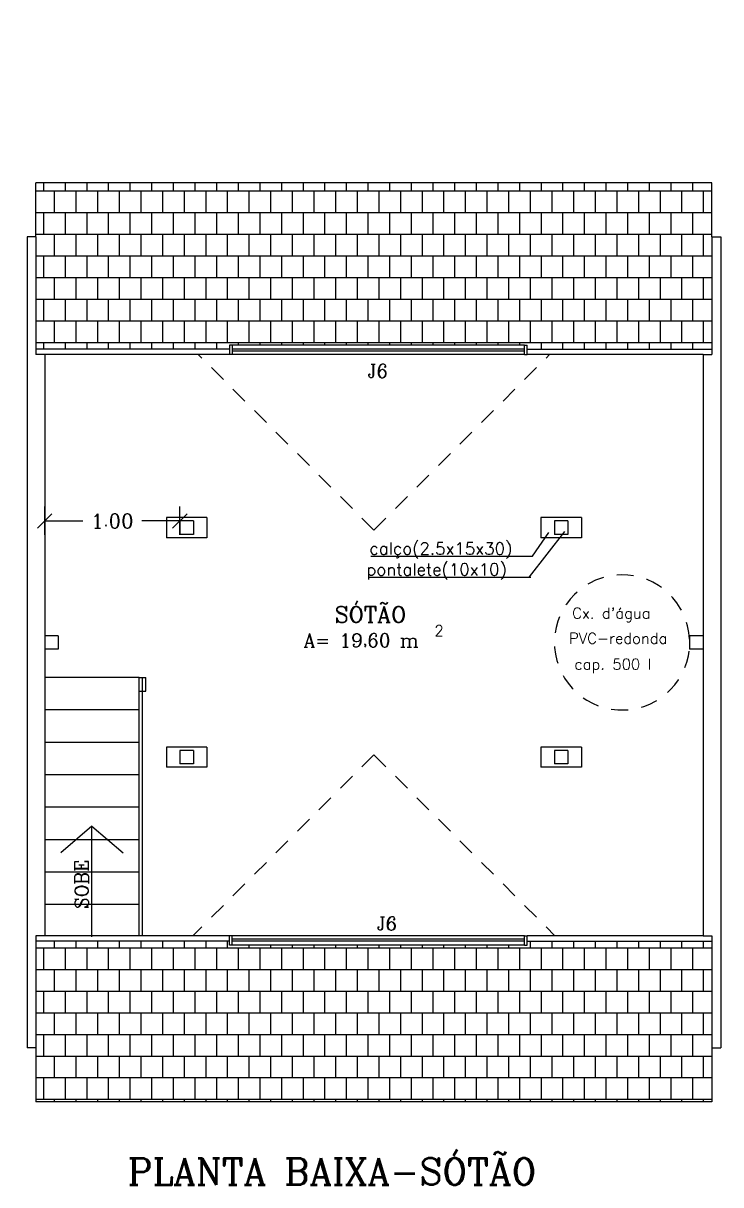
# Model space of a CAD drawing. Extents: x -79 to 141, y 7 to 81.
# Drawn here: x -50.6 to -45.44, y 31.05 to 39.64 of the extents above; entities that cross this region are included whole.
import ezdxf

# ---------------------------------------------------------------- set-up
doc = ezdxf.new("R2010")
doc.units = 0
doc.header["$LTSCALE"] = 10
doc.linetypes.add('DASHED2', pattern=[0.375, 0.25, -0.125])
doc.layers.get('0').update_dxf_attribs({"linetype": 'CONTINUOUS'})
doc.layers.get('DEFPOINTS').update_dxf_attribs({"linetype": 'CONTINUOUS'})
for name, color, linetype in [('COTAS', 244, 'CONTINUOUS'), ('EQUIPAMENTOS', 1, 'CONTINUOUS'), ('ESCADA', 5, 'CONTINUOUS'), ('JANELA', 5, 'CONTINUOUS'), ('MADEIRAMENTODETELHADO', 244, 'CONTINUOUS'), ('PAREDE', 7, 'CONTINUOUS'), ('PAREDES', 7, 'CONTINUOUS'), ('TELHADO', 30, 'CONTINUOUS'), ('TEXTO', 1, 'CONTINUOUS')]:
    doc.layers.add(name, color=color, linetype=linetype)
doc.styles.add('ROMANC', font='ROMANC.SHX')
doc.styles.get("Standard").update_dxf_attribs({"font": 'ROMANC.SHX'})
doc.dimstyles.get("Standard").update_dxf_attribs({"dimscale": 0.6, "dimtxt": 0.18, "dimasz": 0.18, "dimexe": 0.18, "dimexo": 0.25, "dimgap": 0.09, "dimtad": 0, "dimzin": 0, "dimtxsty": 'STANDARD', "dimblk1": 'OBLIQUE', "dimblk2": 'OBLIQUE', "dimsah": 1, "dimcen": 0.09, "dimclrd": 30, "dimclre": 30, "dimazin": 3, "dimtfac": 1, "dimtdec": 4, "dimtofl": 0, "dimtmove": 0, "dimatfit": 3, "dimtolj": 1, "dimtzin": 0})

# ---------------------------------------------------------------- blocks, each defined once
blk = doc.blocks.new('_OBLIQUE')
at = {"color": 0, "linetype": 'BYBLOCK'}
blk.add_line((-0.5, -0.5), (0.5, 0.5), dxfattribs=at)
blk = doc.blocks.new('*D65')
at = {"color": 30, "linetype": 'BYBLOCK', "ltscale": 0.05}
for p, q in [((-45.1631, 36.7385), (-45.1631, 36.9485)), ((-44.1631, 36.7385), (-44.1631, 36.9485)), ((-45.1631, 36.8405), (-44.8817, 36.8405)), ((-44.1631, 36.8405), (-44.4446, 36.8405))]:
    blk.add_line(p, q, dxfattribs=at)
at = {"layer": 'DEFPOINTS', "color": 0, "linetype": 'BYBLOCK', "ltscale": 0.05}
for p in [(-44.1631, 36.8405), (-45.1631, 36.4385), (-44.1631, 36.4385)]:
    blk.add_point(p, dxfattribs=at)
at = {"color": 30, "linetype": 'BYBLOCK', "ltscale": 0.05, "xscale": 0.108, "yscale": 0.108, "zscale": 0.108, "rotation": 180}
blk.add_blockref('_OBLIQUE', (-45.1631, 36.8405), dxfattribs=at)
at = {"color": 30, "linetype": 'BYBLOCK', "ltscale": 0.05, "xscale": 0.108, "yscale": 0.108, "zscale": 0.108}
blk.add_blockref('_OBLIQUE', (-44.1631, 36.8405), dxfattribs=at)
at = {"color": 0, "linetype": 'BYBLOCK', "ltscale": 0.05, "insert": (-44.6631, 36.8405), "char_height": 0.108, "attachment_point": 5}
blk.add_mtext('\\A1;1.00', dxfattribs=at)
blk = doc.blocks.new('*X133')
at = {"color": 0, "linetype": 'CONTINUOUS', "ltscale": 0.05}
for p, q in [((-49.04, 38.88), (-49.04, 38.9398)), ((-48.88, 38.88), (-48.88, 38.9398)), ((-48.72, 38.88), (-48.72, 38.9398)), ((-48.56, 38.88), (-48.56, 38.9398)), ((-48.4, 38.88), (-48.4, 38.9398)), ((-48.24, 38.88), (-48.24, 38.9398)), ((-48.08, 38.88), (-48.08, 38.9398)), ((-47.92, 38.88), (-47.92, 38.9398)), ((-47.76, 38.88), (-47.76, 38.9398)), ((-47.6, 38.88), (-47.6, 38.9398)), ((-47.44, 38.88), (-47.44, 38.9398)), ((-47.28, 38.88), (-47.28, 38.9398)), ((-47.12, 38.88), (-47.12, 38.9398)), ((-46.96, 38.88), (-46.96, 38.9398)), ((-46.8, 38.88), (-46.8, 38.9398)), ((-46.64, 38.88), (-46.64, 38.9398)), ((-46.48, 38.88), (-46.48, 38.9398)), ((-46.32, 38.88), (-46.32, 38.9398)), ((-46.16, 38.88), (-46.16, 38.9398)), ((-46, 38.88), (-46, 38.9398)), ((-45.84, 38.88), (-45.84, 38.9398)), ((-45.68, 38.88), (-45.68, 38.9398)), ((-45.52, 38.88), (-45.52, 38.9398)), ((-45.36, 38.88), (-45.36, 38.9398)), ((-45.2, 38.88), (-45.2, 38.9398)), ((-45.04, 38.88), (-45.04, 38.9398)), ((-44.88, 38.88), (-44.88, 38.9398)), ((-44.72, 38.88), (-44.72, 38.9398)), ((-44.56, 38.88), (-44.56, 38.9398)), ((-44.4, 38.88), (-44.4, 38.9398)), ((-44.24, 38.88), (-44.24, 38.9398)), ((-49.0981, 38.88), (-44.0981, 38.88)), ((-48.96, 38.72), (-48.96, 38.88)), ((-48.8, 38.72), (-48.8, 38.88)), ((-48.64, 38.72), (-48.64, 38.88)), ((-48.48, 38.72), (-48.48, 38.88)), ((-48.32, 38.72), (-48.32, 38.88)), ((-48.16, 38.72), (-48.16, 38.88)), ((-48, 38.72), (-48, 38.88)), ((-47.84, 38.72), (-47.84, 38.88)), ((-47.68, 38.72), (-47.68, 38.88)), ((-47.52, 38.72), (-47.52, 38.88)), ((-47.36, 38.72), (-47.36, 38.88)), ((-47.2, 38.72), (-47.2, 38.88)), ((-47.04, 38.72), (-47.04, 38.88)), ((-46.88, 38.72), (-46.88, 38.88)), ((-46.72, 38.72), (-46.72, 38.88)), ((-46.56, 38.72), (-46.56, 38.88)), ((-46.4, 38.72), (-46.4, 38.88)), ((-46.24, 38.72), (-46.24, 38.88)), ((-46.08, 38.72), (-46.08, 38.88)), ((-45.92, 38.72), (-45.92, 38.88)), ((-45.76, 38.72), (-45.76, 38.88)), ((-45.6, 38.72), (-45.6, 38.88)), ((-45.44, 38.72), (-45.44, 38.88)), ((-45.28, 38.72), (-45.28, 38.88)), ((-45.12, 38.72), (-45.12, 38.88)), ((-44.96, 38.72), (-44.96, 38.88)), ((-44.8, 38.72), (-44.8, 38.88)), ((-44.64, 38.72), (-44.64, 38.88)), ((-44.48, 38.72), (-44.48, 38.88)), ((-44.32, 38.72), (-44.32, 38.88)), ((-44.16, 38.72), (-44.16, 38.88)), ((-49.0981, 38.72), (-44.0981, 38.72)), ((-49.04, 38.56), (-49.04, 38.72)), ((-48.88, 38.56), (-48.88, 38.72)), ((-48.72, 38.56), (-48.72, 38.72)), ((-48.56, 38.56), (-48.56, 38.72)), ((-48.4, 38.56), (-48.4, 38.72)), ((-48.24, 38.56), (-48.24, 38.72)), ((-48.08, 38.56), (-48.08, 38.72)), ((-47.92, 38.56), (-47.92, 38.72)), ((-47.76, 38.56), (-47.76, 38.72)), ((-47.6, 38.56), (-47.6, 38.72)), ((-47.44, 38.56), (-47.44, 38.72)), ((-47.28, 38.56), (-47.28, 38.72)), ((-47.12, 38.56), (-47.12, 38.72)), ((-46.96, 38.56), (-46.96, 38.72)), ((-46.8, 38.56), (-46.8, 38.72)), ((-46.64, 38.56), (-46.64, 38.72)), ((-46.48, 38.56), (-46.48, 38.72)), ((-46.32, 38.56), (-46.32, 38.72)), ((-46.16, 38.56), (-46.16, 38.72)), ((-46, 38.56), (-46, 38.72)), ((-45.84, 38.56), (-45.84, 38.72)), ((-45.68, 38.56), (-45.68, 38.72)), ((-45.52, 38.56), (-45.52, 38.72)), ((-45.36, 38.56), (-45.36, 38.72)), ((-45.2, 38.56), (-45.2, 38.72)), ((-45.04, 38.56), (-45.04, 38.72)), ((-44.88, 38.56), (-44.88, 38.72)), ((-44.72, 38.56), (-44.72, 38.72)), ((-44.56, 38.56), (-44.56, 38.72)), ((-44.4, 38.56), (-44.4, 38.72)), ((-44.24, 38.56), (-44.24, 38.72)), ((-49.0981, 38.56), (-44.0981, 38.56)), ((-48.96, 38.4), (-48.96, 38.56)), ((-48.8, 38.4), (-48.8, 38.56)), ((-48.64, 38.4), (-48.64, 38.56)), ((-48.48, 38.4), (-48.48, 38.56)), ((-48.32, 38.4), (-48.32, 38.56)), ((-48.16, 38.4), (-48.16, 38.56)), ((-48, 38.4), (-48, 38.56)), ((-47.84, 38.4), (-47.84, 38.56)), ((-47.68, 38.4), (-47.68, 38.56)), ((-47.52, 38.4), (-47.52, 38.56)), ((-47.36, 38.4), (-47.36, 38.56)), ((-47.2, 38.4), (-47.2, 38.56)), ((-47.04, 38.4), (-47.04, 38.56)), ((-46.88, 38.4), (-46.88, 38.56)), ((-46.72, 38.4), (-46.72, 38.56)), ((-46.56, 38.4), (-46.56, 38.56)), ((-46.4, 38.4), (-46.4, 38.56)), ((-46.24, 38.4), (-46.24, 38.56)), ((-46.08, 38.4), (-46.08, 38.56)), ((-45.92, 38.4), (-45.92, 38.56)), ((-45.76, 38.4), (-45.76, 38.56)), ((-45.6, 38.4), (-45.6, 38.56)), ((-45.44, 38.4), (-45.44, 38.56)), ((-45.28, 38.4), (-45.28, 38.56)), ((-45.12, 38.4), (-45.12, 38.56)), ((-44.96, 38.4), (-44.96, 38.56)), ((-44.8, 38.4), (-44.8, 38.56)), ((-44.64, 38.4), (-44.64, 38.56)), ((-44.48, 38.4), (-44.48, 38.56)), ((-44.32, 38.4), (-44.32, 38.56)), ((-44.16, 38.4), (-44.16, 38.56)), ((-49.0981, 38.4), (-44.0981, 38.4)), ((-49.04, 38.24), (-49.04, 38.4)), ((-48.88, 38.24), (-48.88, 38.4)), ((-48.72, 38.24), (-48.72, 38.4)), ((-48.56, 38.24), (-48.56, 38.4)), ((-48.4, 38.24), (-48.4, 38.4)), ((-48.24, 38.24), (-48.24, 38.4)), ((-48.08, 38.24), (-48.08, 38.4)), ((-47.92, 38.24), (-47.92, 38.4)), ((-47.76, 38.24), (-47.76, 38.4)), ((-47.6, 38.24), (-47.6, 38.4)), ((-47.44, 38.24), (-47.44, 38.4)), ((-47.28, 38.24), (-47.28, 38.4)), ((-47.12, 38.24), (-47.12, 38.4)), ((-46.96, 38.24), (-46.96, 38.4)), ((-46.8, 38.24), (-46.8, 38.4)), ((-46.64, 38.24), (-46.64, 38.4)), ((-46.48, 38.24), (-46.48, 38.4)), ((-46.32, 38.24), (-46.32, 38.4)), ((-46.16, 38.24), (-46.16, 38.4)), ((-46, 38.24), (-46, 38.4)), ((-45.84, 38.24), (-45.84, 38.4)), ((-45.68, 38.24), (-45.68, 38.4)), ((-45.52, 38.24), (-45.52, 38.4)), ((-45.36, 38.24), (-45.36, 38.4)), ((-45.2, 38.24), (-45.2, 38.4)), ((-45.04, 38.24), (-45.04, 38.4)), ((-44.88, 38.24), (-44.88, 38.4)), ((-44.72, 38.24), (-44.72, 38.4)), ((-44.56, 38.24), (-44.56, 38.4)), ((-44.4, 38.24), (-44.4, 38.4)), ((-44.24, 38.24), (-44.24, 38.4)), ((-49.0981, 38.24), (-44.0981, 38.24)), ((-48.96, 38.08), (-48.96, 38.24)), ((-48.8, 38.08), (-48.8, 38.24)), ((-48.64, 38.08), (-48.64, 38.24)), ((-48.48, 38.08), (-48.48, 38.24)), ((-48.32, 38.08), (-48.32, 38.24)), ((-48.16, 38.08), (-48.16, 38.24)), ((-48, 38.08), (-48, 38.24)), ((-47.84, 38.08), (-47.84, 38.24)), ((-47.68, 38.08), (-47.68, 38.24)), ((-47.52, 38.08), (-47.52, 38.24)), ((-47.36, 38.08), (-47.36, 38.24)), ((-47.2, 38.08), (-47.2, 38.24)), ((-47.04, 38.08), (-47.04, 38.24)), ((-46.88, 38.08), (-46.88, 38.24)), ((-46.72, 38.08), (-46.72, 38.24)), ((-46.56, 38.08), (-46.56, 38.24)), ((-46.4, 38.08), (-46.4, 38.24)), ((-46.24, 38.08), (-46.24, 38.24)), ((-46.08, 38.08), (-46.08, 38.24)), ((-45.92, 38.08), (-45.92, 38.24)), ((-45.76, 38.08), (-45.76, 38.24)), ((-45.6, 38.08), (-45.6, 38.24)), ((-45.44, 38.08), (-45.44, 38.24)), ((-45.28, 38.08), (-45.28, 38.24)), ((-45.12, 38.08), (-45.12, 38.24)), ((-44.96, 38.08), (-44.96, 38.24)), ((-44.8, 38.08), (-44.8, 38.24)), ((-44.64, 38.08), (-44.64, 38.24)), ((-44.48, 38.08), (-44.48, 38.24)), ((-44.32, 38.08), (-44.32, 38.24)), ((-44.16, 38.08), (-44.16, 38.24)), ((-49.0981, 38.08), (-44.0981, 38.08)), ((-49.04, 37.92), (-49.04, 38.08)), ((-48.88, 37.92), (-48.88, 38.08)), ((-48.72, 37.92), (-48.72, 38.08)), ((-48.56, 37.92), (-48.56, 38.08)), ((-48.4, 37.92), (-48.4, 38.08)), ((-48.24, 37.92), (-48.24, 38.08)), ((-48.08, 37.92), (-48.08, 38.08)), ((-47.92, 37.92), (-47.92, 38.08)), ((-47.76, 37.92), (-47.76, 38.08)), ((-47.6, 37.92), (-47.6, 38.08)), ((-47.44, 37.92), (-47.44, 38.08)), ((-47.28, 37.92), (-47.28, 38.08)), ((-47.12, 37.92), (-47.12, 38.08)), ((-46.96, 37.92), (-46.96, 38.08)), ((-46.8, 37.92), (-46.8, 38.08)), ((-46.64, 37.92), (-46.64, 38.08)), ((-46.48, 37.92), (-46.48, 38.08)), ((-46.32, 37.92), (-46.32, 38.08)), ((-46.16, 37.92), (-46.16, 38.08)), ((-46, 37.92), (-46, 38.08)), ((-45.84, 37.92), (-45.84, 38.08)), ((-45.68, 37.92), (-45.68, 38.08)), ((-45.52, 37.92), (-45.52, 38.08)), ((-45.36, 37.92), (-45.36, 38.08)), ((-45.2, 37.92), (-45.2, 38.08)), ((-45.04, 37.92), (-45.04, 38.08)), ((-44.88, 37.92), (-44.88, 38.08)), ((-44.72, 37.92), (-44.72, 38.08)), ((-44.56, 37.92), (-44.56, 38.08)), ((-44.4, 37.92), (-44.4, 38.08)), ((-44.24, 37.92), (-44.24, 38.08)), ((-49.0981, 37.92), (-44.0981, 37.92)), ((-48.96, 37.76), (-48.96, 37.92)), ((-48.8, 37.76), (-48.8, 37.92)), ((-48.64, 37.76), (-48.64, 37.92)), ((-48.48, 37.76), (-48.48, 37.92)), ((-48.32, 37.76), (-48.32, 37.92)), ((-48.16, 37.76), (-48.16, 37.92)), ((-48, 37.76), (-48, 37.92)), ((-47.84, 37.76), (-47.84, 37.92)), ((-47.68, 37.76), (-47.68, 37.92)), ((-47.52, 37.76), (-47.52, 37.92)), ((-47.36, 37.76), (-47.36, 37.92)), ((-47.2, 37.76), (-47.2, 37.92)), ((-47.04, 37.76), (-47.04, 37.92)), ((-46.88, 37.76), (-46.88, 37.92)), ((-46.72, 37.76), (-46.72, 37.92)), ((-46.56, 37.76), (-46.56, 37.92)), ((-46.4, 37.76), (-46.4, 37.92)), ((-46.24, 37.76), (-46.24, 37.92)), ((-46.08, 37.76), (-46.08, 37.92)), ((-45.92, 37.76), (-45.92, 37.92)), ((-45.76, 37.76), (-45.76, 37.92)), ((-45.6, 37.76), (-45.6, 37.92)), ((-45.44, 37.76), (-45.44, 37.92)), ((-45.28, 37.76), (-45.28, 37.92)), ((-45.12, 37.76), (-45.12, 37.92)), ((-44.96, 37.76), (-44.96, 37.92)), ((-44.8, 37.76), (-44.8, 37.92)), ((-44.64, 37.76), (-44.64, 37.92)), ((-44.48, 37.76), (-44.48, 37.92)), ((-44.32, 37.76), (-44.32, 37.92)), ((-44.16, 37.76), (-44.16, 37.92)), ((-49.0981, 37.76), (-44.0981, 37.76)), ((-49.04, 37.7098), (-49.04, 37.76)), ((-48.88, 37.7098), (-48.88, 37.76)), ((-48.72, 37.7098), (-48.72, 37.76)), ((-48.56, 37.7098), (-48.56, 37.76)), ((-48.4, 37.7098), (-48.4, 37.76)), ((-48.24, 37.7098), (-48.24, 37.76)), ((-48.08, 37.7098), (-48.08, 37.76)), ((-47.92, 37.7098), (-47.92, 37.76)), ((-47.76, 37.7098), (-47.76, 37.76)), ((-47.6, 37.7398), (-47.6, 37.76)), ((-47.44, 37.7398), (-47.44, 37.76)), ((-47.28, 37.7398), (-47.28, 37.76)), ((-47.12, 37.7398), (-47.12, 37.76)), ((-46.96, 37.7398), (-46.96, 37.76)), ((-46.8, 37.7398), (-46.8, 37.76)), ((-46.64, 37.7398), (-46.64, 37.76)), ((-46.48, 37.7398), (-46.48, 37.76)), ((-46.32, 37.7398), (-46.32, 37.76)), ((-46.16, 37.7398), (-46.16, 37.76)), ((-46, 37.7398), (-46, 37.76)), ((-45.84, 37.7398), (-45.84, 37.76)), ((-45.68, 37.7398), (-45.68, 37.76)), ((-45.52, 37.7398), (-45.52, 37.76)), ((-45.36, 37.7098), (-45.36, 37.76)), ((-45.2, 37.7098), (-45.2, 37.76)), ((-45.04, 37.7098), (-45.04, 37.76)), ((-44.88, 37.7098), (-44.88, 37.76)), ((-44.72, 37.7098), (-44.72, 37.76)), ((-44.56, 37.7098), (-44.56, 37.76)), ((-44.4, 37.7098), (-44.4, 37.76)), ((-44.24, 37.7098), (-44.24, 37.76))]:
    blk.add_line(p, q, dxfattribs=at)
blk = doc.blocks.new('*X134')
at = {"color": 0, "linetype": 'CONTINUOUS', "ltscale": 0.05}
for p, q in [((-49.0981, 33.28), (-44.0981, 33.28)), ((-49.04, 33.12), (-49.04, 33.28)), ((-48.96, 33.28), (-48.96, 33.3298)), ((-48.88, 33.12), (-48.88, 33.28)), ((-48.8, 33.28), (-48.8, 33.3298)), ((-48.72, 33.12), (-48.72, 33.28)), ((-48.64, 33.28), (-48.64, 33.3298)), ((-48.56, 33.12), (-48.56, 33.28)), ((-48.48, 33.28), (-48.48, 33.3298)), ((-48.4, 33.12), (-48.4, 33.28)), ((-48.32, 33.28), (-48.32, 33.3298)), ((-48.24, 33.12), (-48.24, 33.28)), ((-48.16, 33.28), (-48.16, 33.3298)), ((-48.08, 33.12), (-48.08, 33.28)), ((-48, 33.28), (-48, 33.3298)), ((-47.92, 33.12), (-47.92, 33.28)), ((-47.84, 33.28), (-47.84, 33.3298)), ((-47.76, 33.12), (-47.76, 33.28)), ((-47.68, 33.28), (-47.68, 33.3298)), ((-47.6, 33.12), (-47.6, 33.28)), ((-47.52, 33.28), (-47.52, 33.2998)), ((-47.44, 33.12), (-47.44, 33.28)), ((-47.36, 33.28), (-47.36, 33.2998)), ((-47.28, 33.12), (-47.28, 33.28)), ((-47.2, 33.28), (-47.2, 33.2998)), ((-47.12, 33.12), (-47.12, 33.28)), ((-47.04, 33.28), (-47.04, 33.2998)), ((-46.96, 33.12), (-46.96, 33.28)), ((-46.88, 33.28), (-46.88, 33.2998)), ((-46.8, 33.12), (-46.8, 33.28)), ((-46.72, 33.28), (-46.72, 33.2998)), ((-46.64, 33.12), (-46.64, 33.28)), ((-46.56, 33.28), (-46.56, 33.2998)), ((-46.48, 33.12), (-46.48, 33.28)), ((-46.4, 33.28), (-46.4, 33.2998)), ((-46.32, 33.12), (-46.32, 33.28)), ((-46.24, 33.28), (-46.24, 33.2998)), ((-46.16, 33.12), (-46.16, 33.28)), ((-46.08, 33.28), (-46.08, 33.2998)), ((-46, 33.12), (-46, 33.28)), ((-45.92, 33.28), (-45.92, 33.2998)), ((-45.84, 33.12), (-45.84, 33.28)), ((-45.76, 33.28), (-45.76, 33.2998)), ((-45.68, 33.12), (-45.68, 33.28)), ((-45.6, 33.28), (-45.6, 33.2998)), ((-45.52, 33.12), (-45.52, 33.28)), ((-45.44, 33.28), (-45.44, 33.3298)), ((-45.36, 33.12), (-45.36, 33.28)), ((-45.28, 33.28), (-45.28, 33.3298)), ((-45.2, 33.12), (-45.2, 33.28)), ((-45.12, 33.28), (-45.12, 33.3298)), ((-45.04, 33.12), (-45.04, 33.28)), ((-44.96, 33.28), (-44.96, 33.3298)), ((-44.88, 33.12), (-44.88, 33.28)), ((-44.8, 33.28), (-44.8, 33.3298)), ((-44.72, 33.12), (-44.72, 33.28)), ((-44.64, 33.28), (-44.64, 33.3298)), ((-44.56, 33.12), (-44.56, 33.28)), ((-44.48, 33.28), (-44.48, 33.3298)), ((-44.4, 33.12), (-44.4, 33.28)), ((-44.32, 33.28), (-44.32, 33.3298)), ((-44.24, 33.12), (-44.24, 33.28)), ((-44.16, 33.28), (-44.16, 33.3298)), ((-49.0981, 33.12), (-44.0981, 33.12)), ((-48.96, 32.96), (-48.96, 33.12)), ((-48.8, 32.96), (-48.8, 33.12)), ((-48.64, 32.96), (-48.64, 33.12)), ((-48.48, 32.96), (-48.48, 33.12)), ((-48.32, 32.96), (-48.32, 33.12)), ((-48.16, 32.96), (-48.16, 33.12)), ((-48, 32.96), (-48, 33.12)), ((-47.84, 32.96), (-47.84, 33.12)), ((-47.68, 32.96), (-47.68, 33.12)), ((-47.52, 32.96), (-47.52, 33.12)), ((-47.36, 32.96), (-47.36, 33.12)), ((-47.2, 32.96), (-47.2, 33.12)), ((-47.04, 32.96), (-47.04, 33.12)), ((-46.88, 32.96), (-46.88, 33.12)), ((-46.72, 32.96), (-46.72, 33.12)), ((-46.56, 32.96), (-46.56, 33.12)), ((-46.4, 32.96), (-46.4, 33.12)), ((-46.24, 32.96), (-46.24, 33.12)), ((-46.08, 32.96), (-46.08, 33.12)), ((-45.92, 32.96), (-45.92, 33.12)), ((-45.76, 32.96), (-45.76, 33.12)), ((-45.6, 32.96), (-45.6, 33.12)), ((-45.44, 32.96), (-45.44, 33.12)), ((-45.28, 32.96), (-45.28, 33.12)), ((-45.12, 32.96), (-45.12, 33.12)), ((-44.96, 32.96), (-44.96, 33.12)), ((-44.8, 32.96), (-44.8, 33.12)), ((-44.64, 32.96), (-44.64, 33.12)), ((-44.48, 32.96), (-44.48, 33.12)), ((-44.32, 32.96), (-44.32, 33.12)), ((-44.16, 32.96), (-44.16, 33.12)), ((-49.0981, 32.96), (-44.0981, 32.96)), ((-49.04, 32.8), (-49.04, 32.96)), ((-48.88, 32.8), (-48.88, 32.96)), ((-48.72, 32.8), (-48.72, 32.96)), ((-48.56, 32.8), (-48.56, 32.96)), ((-48.4, 32.8), (-48.4, 32.96)), ((-48.24, 32.8), (-48.24, 32.96)), ((-48.08, 32.8), (-48.08, 32.96)), ((-47.92, 32.8), (-47.92, 32.96)), ((-47.76, 32.8), (-47.76, 32.96)), ((-47.6, 32.8), (-47.6, 32.96)), ((-47.44, 32.8), (-47.44, 32.96)), ((-47.28, 32.8), (-47.28, 32.96)), ((-47.12, 32.8), (-47.12, 32.96)), ((-46.96, 32.8), (-46.96, 32.96)), ((-46.8, 32.8), (-46.8, 32.96)), ((-46.64, 32.8), (-46.64, 32.96)), ((-46.48, 32.8), (-46.48, 32.96)), ((-46.32, 32.8), (-46.32, 32.96)), ((-46.16, 32.8), (-46.16, 32.96)), ((-46, 32.8), (-46, 32.96)), ((-45.84, 32.8), (-45.84, 32.96)), ((-45.68, 32.8), (-45.68, 32.96)), ((-45.52, 32.8), (-45.52, 32.96)), ((-45.36, 32.8), (-45.36, 32.96)), ((-45.2, 32.8), (-45.2, 32.96)), ((-45.04, 32.8), (-45.04, 32.96)), ((-44.88, 32.8), (-44.88, 32.96)), ((-44.72, 32.8), (-44.72, 32.96)), ((-44.56, 32.8), (-44.56, 32.96)), ((-44.4, 32.8), (-44.4, 32.96)), ((-44.24, 32.8), (-44.24, 32.96)), ((-49.0981, 32.8), (-44.0981, 32.8)), ((-48.96, 32.64), (-48.96, 32.8)), ((-48.8, 32.64), (-48.8, 32.8)), ((-48.64, 32.64), (-48.64, 32.8)), ((-48.48, 32.64), (-48.48, 32.8)), ((-48.32, 32.64), (-48.32, 32.8)), ((-48.16, 32.64), (-48.16, 32.8)), ((-48, 32.64), (-48, 32.8)), ((-47.84, 32.64), (-47.84, 32.8)), ((-47.68, 32.64), (-47.68, 32.8)), ((-47.52, 32.64), (-47.52, 32.8)), ((-47.36, 32.64), (-47.36, 32.8)), ((-47.2, 32.64), (-47.2, 32.8)), ((-47.04, 32.64), (-47.04, 32.8)), ((-46.88, 32.64), (-46.88, 32.8)), ((-46.72, 32.64), (-46.72, 32.8)), ((-46.56, 32.64), (-46.56, 32.8)), ((-46.4, 32.64), (-46.4, 32.8)), ((-46.24, 32.64), (-46.24, 32.8)), ((-46.08, 32.64), (-46.08, 32.8)), ((-45.92, 32.64), (-45.92, 32.8)), ((-45.76, 32.64), (-45.76, 32.8)), ((-45.6, 32.64), (-45.6, 32.8)), ((-45.44, 32.64), (-45.44, 32.8)), ((-45.28, 32.64), (-45.28, 32.8)), ((-45.12, 32.64), (-45.12, 32.8)), ((-44.96, 32.64), (-44.96, 32.8)), ((-44.8, 32.64), (-44.8, 32.8)), ((-44.64, 32.64), (-44.64, 32.8)), ((-44.48, 32.64), (-44.48, 32.8)), ((-44.32, 32.64), (-44.32, 32.8)), ((-44.16, 32.64), (-44.16, 32.8)), ((-49.0981, 32.64), (-44.0981, 32.64)), ((-49.04, 32.48), (-49.04, 32.64)), ((-48.88, 32.48), (-48.88, 32.64)), ((-48.72, 32.48), (-48.72, 32.64)), ((-48.56, 32.48), (-48.56, 32.64)), ((-48.4, 32.48), (-48.4, 32.64)), ((-48.24, 32.48), (-48.24, 32.64)), ((-48.08, 32.48), (-48.08, 32.64)), ((-47.92, 32.48), (-47.92, 32.64)), ((-47.76, 32.48), (-47.76, 32.64)), ((-47.6, 32.48), (-47.6, 32.64)), ((-47.44, 32.48), (-47.44, 32.64)), ((-47.28, 32.48), (-47.28, 32.64)), ((-47.12, 32.48), (-47.12, 32.64)), ((-46.96, 32.48), (-46.96, 32.64)), ((-46.8, 32.48), (-46.8, 32.64)), ((-46.64, 32.48), (-46.64, 32.64)), ((-46.48, 32.48), (-46.48, 32.64)), ((-46.32, 32.48), (-46.32, 32.64)), ((-46.16, 32.48), (-46.16, 32.64)), ((-46, 32.48), (-46, 32.64)), ((-45.84, 32.48), (-45.84, 32.64)), ((-45.68, 32.48), (-45.68, 32.64)), ((-45.52, 32.48), (-45.52, 32.64)), ((-45.36, 32.48), (-45.36, 32.64)), ((-45.2, 32.48), (-45.2, 32.64)), ((-45.04, 32.48), (-45.04, 32.64)), ((-44.88, 32.48), (-44.88, 32.64)), ((-44.72, 32.48), (-44.72, 32.64)), ((-44.56, 32.48), (-44.56, 32.64)), ((-44.4, 32.48), (-44.4, 32.64)), ((-44.24, 32.48), (-44.24, 32.64)), ((-49.0981, 32.48), (-44.0981, 32.48)), ((-48.96, 32.32), (-48.96, 32.48)), ((-48.8, 32.32), (-48.8, 32.48)), ((-48.64, 32.32), (-48.64, 32.48)), ((-48.48, 32.32), (-48.48, 32.48)), ((-48.32, 32.32), (-48.32, 32.48)), ((-48.16, 32.32), (-48.16, 32.48)), ((-48, 32.32), (-48, 32.48)), ((-47.84, 32.32), (-47.84, 32.48)), ((-47.68, 32.32), (-47.68, 32.48)), ((-47.52, 32.32), (-47.52, 32.48)), ((-47.36, 32.32), (-47.36, 32.48)), ((-47.2, 32.32), (-47.2, 32.48)), ((-47.04, 32.32), (-47.04, 32.48)), ((-46.88, 32.32), (-46.88, 32.48)), ((-46.72, 32.32), (-46.72, 32.48)), ((-46.56, 32.32), (-46.56, 32.48)), ((-46.4, 32.32), (-46.4, 32.48)), ((-46.24, 32.32), (-46.24, 32.48)), ((-46.08, 32.32), (-46.08, 32.48)), ((-45.92, 32.32), (-45.92, 32.48)), ((-45.76, 32.32), (-45.76, 32.48)), ((-45.6, 32.32), (-45.6, 32.48)), ((-45.44, 32.32), (-45.44, 32.48)), ((-45.28, 32.32), (-45.28, 32.48)), ((-45.12, 32.32), (-45.12, 32.48)), ((-44.96, 32.32), (-44.96, 32.48)), ((-44.8, 32.32), (-44.8, 32.48)), ((-44.64, 32.32), (-44.64, 32.48)), ((-44.48, 32.32), (-44.48, 32.48)), ((-44.32, 32.32), (-44.32, 32.48)), ((-44.16, 32.32), (-44.16, 32.48)), ((-49.0981, 32.32), (-44.0981, 32.32)), ((-49.04, 32.16), (-49.04, 32.32)), ((-48.88, 32.16), (-48.88, 32.32)), ((-48.72, 32.16), (-48.72, 32.32)), ((-48.56, 32.16), (-48.56, 32.32)), ((-48.4, 32.16), (-48.4, 32.32)), ((-48.24, 32.16), (-48.24, 32.32)), ((-48.08, 32.16), (-48.08, 32.32)), ((-47.92, 32.16), (-47.92, 32.32)), ((-47.76, 32.16), (-47.76, 32.32)), ((-47.6, 32.16), (-47.6, 32.32)), ((-47.44, 32.16), (-47.44, 32.32)), ((-47.28, 32.16), (-47.28, 32.32)), ((-47.12, 32.16), (-47.12, 32.32)), ((-46.96, 32.16), (-46.96, 32.32)), ((-46.8, 32.16), (-46.8, 32.32)), ((-46.64, 32.16), (-46.64, 32.32)), ((-46.48, 32.16), (-46.48, 32.32)), ((-46.32, 32.16), (-46.32, 32.32)), ((-46.16, 32.16), (-46.16, 32.32)), ((-46, 32.16), (-46, 32.32)), ((-45.84, 32.16), (-45.84, 32.32)), ((-45.68, 32.16), (-45.68, 32.32)), ((-45.52, 32.16), (-45.52, 32.32)), ((-45.36, 32.16), (-45.36, 32.32)), ((-45.2, 32.16), (-45.2, 32.32)), ((-45.04, 32.16), (-45.04, 32.32)), ((-44.88, 32.16), (-44.88, 32.32)), ((-44.72, 32.16), (-44.72, 32.32)), ((-44.56, 32.16), (-44.56, 32.32)), ((-44.4, 32.16), (-44.4, 32.32)), ((-44.24, 32.16), (-44.24, 32.32)), ((-49.0981, 32.16), (-44.0981, 32.16)), ((-48.96, 32.1398), (-48.96, 32.16)), ((-48.8, 32.1398), (-48.8, 32.16)), ((-48.64, 32.1398), (-48.64, 32.16)), ((-48.48, 32.1398), (-48.48, 32.16)), ((-48.32, 32.1398), (-48.32, 32.16)), ((-48.16, 32.1398), (-48.16, 32.16)), ((-48, 32.1398), (-48, 32.16)), ((-47.84, 32.1398), (-47.84, 32.16)), ((-47.68, 32.1398), (-47.68, 32.16)), ((-47.52, 32.1398), (-47.52, 32.16)), ((-47.36, 32.1398), (-47.36, 32.16)), ((-47.2, 32.1398), (-47.2, 32.16)), ((-47.04, 32.1398), (-47.04, 32.16)), ((-46.88, 32.1398), (-46.88, 32.16)), ((-46.72, 32.1398), (-46.72, 32.16)), ((-46.56, 32.1398), (-46.56, 32.16)), ((-46.4, 32.1398), (-46.4, 32.16)), ((-46.24, 32.1398), (-46.24, 32.16)), ((-46.08, 32.1398), (-46.08, 32.16)), ((-45.92, 32.1398), (-45.92, 32.16)), ((-45.76, 32.1398), (-45.76, 32.16)), ((-45.6, 32.1398), (-45.6, 32.16)), ((-45.44, 32.1398), (-45.44, 32.16)), ((-45.28, 32.1398), (-45.28, 32.16)), ((-45.12, 32.1398), (-45.12, 32.16)), ((-44.96, 32.1398), (-44.96, 32.16)), ((-44.8, 32.1398), (-44.8, 32.16)), ((-44.64, 32.1398), (-44.64, 32.16)), ((-44.48, 32.1398), (-44.48, 32.16)), ((-44.32, 32.1398), (-44.32, 32.16)), ((-44.16, 32.1398), (-44.16, 32.16))]:
    blk.add_line(p, q, dxfattribs=at)
blk = doc.blocks.new('*D150')
at = {"color": 30, "linetype": 'BYBLOCK', "ltscale": 0.05}
for p, q in [((-47.8708, 45.9083), (-47.8708, 45.6151)), ((-46.7877, 45.9083), (-47.7628, 45.9083)), ((-47.8708, 44.8849), (-47.8708, 45.178)), ((-46.7227, 44.8849), (-47.7628, 44.8849)), ((-52.0333, 34.8889), (-51.8599, 34.8889)), ((-51.9679, 34.8889), (-51.9679, 33.7396)), ((-51.9679, 32.1789), (-51.9679, 33.3281)), ((-52.0333, 32.1789), (-51.8599, 32.1789))]:
    blk.add_line(p, q, dxfattribs=at)
at = {"layer": 'DEFPOINTS', "color": 0, "linetype": 'BYBLOCK', "ltscale": 0.05}
for p in [(-48.0477, 45.9083), (-47.9827, 44.8849), (-47.8708, 44.8849), (-52.3333, 34.8889), (-52.3333, 32.1789), (-51.9679, 32.1789)]:
    blk.add_point(p, dxfattribs=at)
at = {"color": 30, "linetype": 'BYBLOCK', "ltscale": 0.05, "xscale": 0.108, "yscale": 0.108, "zscale": 0.108}
for p, rotation in [((-47.8708, 45.9083), 90), ((-47.8708, 44.8849), 270), ((-51.9679, 34.8889), 90), ((-51.9679, 32.1789), 270)]:
    blk.add_blockref('_OBLIQUE', p, dxfattribs=dict(at, rotation=rotation))
at = {"color": 0, "linetype": 'BYBLOCK', "ltscale": 0.05, "char_height": 0.108, "attachment_point": 5, "rotation": 90}
for s, insert in [('\\A1;1.02', (-47.8708, 45.3966)), ('\\A1;2.71', (-51.9679, 33.5339))]:
    blk.add_mtext(s, dxfattribs=dict(at, insert=insert))

msp = doc.modelspace()

# ---------------------------------------------------------------- linework, layer by layer
at = {"layer": 'COTAS', "color": 30, "linetype": 'DASHED2', "ltscale": 0.05}
for p, q in [((-48.00584, 35.89441), (-49.30451, 37.19308)), ((-48.00584, 35.89441), (-46.70718, 37.19308)), ((-48.00584, 34.23174), (-49.34451, 32.89308)), ((-48.00584, 34.23174), (-46.66718, 32.89308))]:
    msp.add_line(p, q, dxfattribs=at)
at = {"layer": 'COTAS', "color": 30, "linetype": 'CONTINUOUS', "ltscale": 0.05}
for p, q in [((-46.85521, 35.5474), (-46.59426, 35.88473)), ((-46.83349, 35.70152), (-46.71115, 35.87603))]:
    msp.add_line(p, q, dxfattribs=at)
at = {"layer": 'EQUIPAMENTOS', "color": 1, "linetype": 'DASHED2', "ltscale": 0.05}
msp.add_arc((-46.17061, 35.06306), 0.5, 2.867908, 354.262761, dxfattribs=at)
at = {"layer": 'ESCADA', "color": 1, "linetype": 'CONTINUOUS', "ltscale": 0.02}
for p, q in [((-49.74088, 34.80379), (-50.44088, 34.80379)), ((-49.74161, 32.89308), (-49.74161, 34.80379)), ((-49.74161, 32.89308), (-49.74161, 34.80379)), ((-49.74161, 32.89308), (-49.74161, 34.80379)), ((-49.74161, 32.89308), (-49.74161, 34.80379)), ((-49.71661, 32.89308), (-49.71661, 34.80379)), ((-49.69161, 34.70379), (-49.69161, 34.80379))]:
    msp.add_line(p, q, dxfattribs=at)
at = {"layer": 'ESCADA', "color": 244, "linetype": 'CONTINUOUS', "ltscale": 0.02}
for p, q in [((-49.74088, 34.80379), (-50.44088, 34.80379)), ((-49.74161, 34.56379), (-50.44088, 34.56379)), ((-49.74161, 34.32379), (-50.44088, 34.32379)), ((-49.74161, 34.08379), (-50.44088, 34.08379)), ((-49.74161, 33.84379), (-50.44088, 33.84379)), ((-49.74161, 33.60379), (-50.44088, 33.60379)), ((-49.74161, 33.36379), (-50.44088, 33.36379)), ((-49.74161, 33.12379), (-50.44088, 33.12379))]:
    msp.add_line(p, q, dxfattribs=at)
at = {"layer": 'ESCADA', "color": 244, "linetype": 'CONTINUOUS', "ltscale": 0.3}
for p, q in [((-50.09161, 33.704), (-50.32199, 33.50713)), ((-50.09161, 33.704), (-49.86123, 33.50713)), ((-50.09161, 32.88421), (-50.09161, 33.704))]:
    msp.add_line(p, q, dxfattribs=at)
at = {"layer": 'MADEIRAMENTODETELHADO', "color": 30, "linetype": 'CONTINUOUS', "ltscale": 0.05}
for p, q in [((-45.50588, 38.46308), (-50.50588, 38.46308)), ((-45.50588, 31.66308), (-50.50588, 31.66308))]:
    msp.add_line(p, q, dxfattribs=at)
at = {"layer": 'MADEIRAMENTODETELHADO', "color": 30, "linetype": 'DASHED2', "ltscale": 0.05}
for p, q in [((-50.50588, 38.39308), (-50.50588, 38.46308)), ((-45.50588, 38.39308), (-45.50588, 38.46308)), ((-50.50588, 31.73308), (-50.50588, 31.66308)), ((-45.50588, 31.73308), (-45.50588, 31.66308))]:
    msp.add_line(p, q, dxfattribs=at)
at = {"layer": 'MADEIRAMENTODETELHADO', "color": 30, "linetype": 'CONTINUOUS', "ltscale": 0.3}
for p, q in [((-50.50588, 38.06308), (-50.50588, 38.39308)), ((-45.50588, 38.06308), (-45.50588, 38.39308)), ((-49.24088, 35.98683), (-49.54088, 35.98683)), ((-49.54088, 35.98683), (-49.54088, 35.83683)), ((-49.24088, 35.98683), (-49.24088, 35.83683)), ((-46.47088, 35.98683), (-46.77088, 35.98683)), ((-46.77088, 35.98683), (-46.77088, 35.83683)), ((-46.47088, 35.98683), (-46.47088, 35.83683)), ((-49.24088, 35.83683), (-49.54088, 35.83683)), ((-46.47088, 35.83683), (-46.77088, 35.83683)), ((-49.24088, 34.28933), (-49.54088, 34.28933)), ((-49.54088, 34.28933), (-49.54088, 34.13933)), ((-49.24088, 34.28933), (-49.24088, 34.13933)), ((-46.47088, 34.28933), (-46.77088, 34.28933)), ((-46.77088, 34.28933), (-46.77088, 34.13933)), ((-46.47088, 34.28933), (-46.47088, 34.13933)), ((-49.24088, 34.13933), (-49.54088, 34.13933)), ((-46.47088, 34.13933), (-46.77088, 34.13933)), ((-49.07338, 32.85308), (-50.50588, 32.85308)), ((-50.50588, 32.06308), (-50.50588, 31.73308)), ((-45.50588, 32.06308), (-45.50588, 31.73308))]:
    msp.add_line(p, q, dxfattribs=at)
at = {"layer": 'MADEIRAMENTODETELHADO', "color": 5, "linetype": 'CONTINUOUS', "ltscale": 0.3}
for p, q in [((-50.50588, 38.06308), (-50.57088, 38.06308)), ((-45.50588, 38.06308), (-45.44088, 38.06308)), ((-46.89338, 37.23308), (-49.05338, 37.23308)), ((-46.89338, 37.21808), (-49.05338, 37.21808)), ((-46.89338, 32.86808), (-49.05338, 32.86808)), ((-46.89338, 32.85308), (-49.05338, 32.85308)), ((-50.50588, 32.06308), (-50.57088, 32.06308)), ((-45.50588, 32.06308), (-45.44088, 32.06308))]:
    msp.add_line(p, q, dxfattribs=at)
at = {"layer": 'MADEIRAMENTODETELHADO', "color": 244, "linetype": 'CONTINUOUS', "ltscale": 0.3}
for p, q in [((-50.50588, 37.98306), (-50.50684, 37.98306)), ((-46.89338, 37.26308), (-49.05338, 37.26308)), ((-46.89338, 37.19308), (-49.05338, 37.19308)), ((-49.44088, 35.96183), (-49.44088, 35.86183)), ((-49.34088, 35.96183), (-49.44088, 35.96183)), ((-49.34088, 35.96183), (-49.34088, 35.86183)), ((-46.67088, 35.96183), (-46.67088, 35.86183)), ((-46.57088, 35.96183), (-46.67088, 35.96183)), ((-46.57088, 35.96183), (-46.57088, 35.86183)), ((-49.34088, 35.86183), (-49.44088, 35.86183)), ((-46.57088, 35.86183), (-46.67088, 35.86183)), ((-50.34082, 35.11308), (-50.44082, 35.11308)), ((-45.57088, 35.11308), (-45.67088, 35.11308)), ((-50.34082, 35.01308), (-50.44082, 35.01308)), ((-45.57088, 35.01308), (-45.67088, 35.01308)), ((-49.44088, 34.26433), (-49.44088, 34.16433)), ((-49.34088, 34.26433), (-49.44088, 34.26433)), ((-49.34088, 34.26433), (-49.34088, 34.16433)), ((-46.67088, 34.26433), (-46.67088, 34.16433)), ((-46.57088, 34.26433), (-46.67088, 34.26433)), ((-46.57088, 34.26433), (-46.57088, 34.16433)), ((-49.34088, 34.16433), (-49.44088, 34.16433)), ((-46.57088, 34.16433), (-46.67088, 34.16433)), ((-46.89338, 32.89308), (-49.05338, 32.89308)), ((-46.89338, 32.82308), (-49.05338, 32.82308))]:
    msp.add_line(p, q, dxfattribs=at)
at = {"layer": 'MADEIRAMENTODETELHADO', "color": 1, "linetype": 'CONTINUOUS', "ltscale": 0.3}
for p, q in [((-49.07338, 37.19308), (-50.44088, 37.19308)), ((-45.57088, 37.19308), (-46.87338, 37.19308)), ((-49.07338, 32.89308), (-50.44088, 32.89308)), ((-45.57088, 32.89308), (-46.87338, 32.89308))]:
    msp.add_line(p, q, dxfattribs=at)
at = {"layer": 'PAREDE', "color": 5, "linetype": 'CONTINUOUS', "ltscale": 0.3}
for p, q in [((-50.44088, 37.19308), (-50.50588, 37.19308)), ((-45.57088, 37.19308), (-45.50588, 37.19308)), ((-50.44088, 32.89308), (-50.50588, 32.89308)), ((-45.57088, 32.89308), (-45.50588, 32.89308))]:
    msp.add_line(p, q, dxfattribs=at)
at = {"layer": 'PAREDE', "color": 1, "linetype": 'CONTINUOUS', "ltscale": 0.3}
for p, q in [((-49.74161, 34.80379), (-49.69161, 34.80379)), ((-49.74161, 34.70379), (-49.69161, 34.70379))]:
    msp.add_line(p, q, dxfattribs=at)
at = {"layer": 'PAREDES', "color": 5, "linetype": 'CONTINUOUS', "ltscale": 0.3}
for p, q in [((-50.57088, 38.06308), (-50.57088, 32.06308)), ((-50.50588, 38.06308), (-50.50588, 37.19308)), ((-45.50588, 38.06308), (-45.50588, 37.19308)), ((-45.44088, 38.06308), (-45.44088, 32.06308)), ((-50.44088, 37.19308), (-50.44088, 32.89308)), ((-45.57088, 37.19308), (-45.57088, 32.89308)), ((-50.50588, 32.89308), (-50.50588, 32.06308)), ((-45.50588, 32.89308), (-45.50588, 32.06308))]:
    msp.add_line(p, q, dxfattribs=at)
at = {"layer": 'PAREDES', "color": 244, "linetype": 'CONTINUOUS', "ltscale": 0.3}
for p, q in [((-50.44082, 35.11308), (-50.44082, 35.01308)), ((-50.34082, 35.11308), (-50.34082, 35.01308)), ((-45.67088, 35.11308), (-45.67088, 35.01308)), ((-45.57088, 35.11308), (-45.57088, 35.08808)), ((-45.57088, 35.11308), (-45.57088, 35.01308))]:
    msp.add_line(p, q, dxfattribs=at)
at = {"layer": 'TELHADO', "color": 30, "linetype": 'CONTINUOUS', "ltscale": 0.3}
for p, q in [((-49.07338, 37.23308), (-50.50588, 37.23308)), ((-46.87338, 37.23308), (-45.50588, 37.23308)), ((-46.87338, 32.85308), (-45.50588, 32.85308))]:
    msp.add_line(p, q, dxfattribs=at)
at = {"layer": 'TELHADO', "color": 1, "linetype": 'CONTINUOUS', "ltscale": 0.3}
for p, q in [((-49.05338, 37.26308), (-49.07338, 37.26308)), ((-49.07338, 37.26308), (-49.07338, 37.19308)), ((-49.05338, 37.26308), (-49.05338, 37.19308)), ((-46.89338, 37.19308), (-46.89338, 37.26308)), ((-46.89338, 37.26308), (-46.87338, 37.26308)), ((-46.87338, 37.19308), (-46.87338, 37.26308)), ((-49.05338, 37.19308), (-49.07338, 37.19308)), ((-46.89338, 37.19308), (-46.87338, 37.19308)), ((-49.05338, 32.89308), (-49.07338, 32.89308)), ((-49.07338, 32.82308), (-49.07338, 32.89308)), ((-49.05338, 32.82308), (-49.05338, 32.89308)), ((-46.89338, 32.89308), (-46.87338, 32.89308)), ((-46.89338, 32.82308), (-46.89338, 32.89308)), ((-46.87338, 32.82308), (-46.87338, 32.89308)), ((-49.05338, 32.82308), (-49.07338, 32.82308)), ((-46.89338, 32.82308), (-46.87338, 32.82308))]:
    msp.add_line(p, q, dxfattribs=at)
at = {"layer": 'TEXTO', "color": 30, "linetype": 'CONTINUOUS', "ltscale": 0.05}
msp.add_line((-48.028, 35.70152), (-46.83349, 35.70152), dxfattribs=at)
at = {"layer": 'TEXTO', "color": 30, "linetype": 'CONTINUOUS', "ltscale": 0.3}
msp.add_line((-48.04821, 35.54571), (-46.8463, 35.54571), dxfattribs=at)

# ---------------------------------------------------------------- block references
at = {"layer": 'MADEIRAMENTODETELHADO', "color": 30, "linetype": 'CONTINUOUS', "ltscale": 0.05}
for name in ['*X133', '*X134']:
    msp.add_blockref(name, (-1.40775, -0.4767), dxfattribs=at)

# ---------------------------------------------------------------- texts
at = {"layer": 'EQUIPAMENTOS', "color": 1, "ltscale": 0.3, "style": 'ROMANC'}
for s, p in [("Cx. d'água", (-46.5392, 35.23994)), ('PVC-redonda', (-46.5626, 35.05384)), ('cap. 500 l', (-46.52369, 34.86257))]:
    msp.add_text(s, height=0.08, rotation=360, dxfattribs=at).set_placement(p)
at = {"layer": 'ESCADA', "color": 30, "linetype": 'CONTINUOUS', "ltscale": 0.3, "style": 'ROMANC'}
msp.add_text('SOBE', height=0.1, rotation=90, dxfattribs=at).set_placement((-50.11662, 33.09192))
at = {"layer": 'TEXTO', "color": 1, "ltscale": 0.3, "style": 'ROMANC'}
for s, height, p in [('J6', 0.1, (-48.05156, 37.02127)), ('SÓTÃO', 0.12, (-48.29629, 35.2098)), ('2', 0.08, (-47.55826, 35.11036)), ('A= 19,60 m', 0.1, (-48.52616, 35.02842)), ('J6', 0.1, (-47.98419, 32.93334))]:
    msp.add_text(s, height=height, rotation=360, dxfattribs=at).set_placement(p)
at = {"layer": 'TEXTO', "color": 244, "ltscale": 0.3, "style": 'ROMANC'}
for s, p in [('calço(2.5x15x30)', (-48.03928, 35.71312)), ('pontalete(10x10)', (-48.06099, 35.55812))]:
    msp.add_text(s, height=0.09, dxfattribs=at).set_placement(p)
at = {"layer": 'TEXTO', "color": 5, "ltscale": 0.3, "style": 'ROMANC'}
msp.add_text('PLANTA BAIXA-SÓTÃO', height=0.196, dxfattribs=at).set_placement((-49.82732, 31.05065))

# ---------------------------------------------------------------- dimensions: what is measured, and where the dimension line sits
at = {"layer": 'COTAS', "linetype": 'CONTINUOUS', "ltscale": 0.05}
dim = msp.add_linear_dim(base=(-47.87076, 44.88487), p1=(-48.04774, 45.90825), p2=(-47.98274, 44.88487), angle=90, dimstyle='STANDARD', override={"dimexo": 2.1}, dxfattribs=at)
dim.commit()
dim.dimension.update_dxf_attribs({"geometry": '*D150', "text_midpoint": (-47.87076, 45.39656)})
at = {"layer": 'COTAS', "color": 244, "linetype": 'CONTINUOUS', "ltscale": 0.05}
dim = msp.add_linear_dim(base=(-49.44088, 35.96183), p1=(-50.44088, 35.55981), p2=(-49.44088, 35.55981), dimstyle='STANDARD', override={"dimexo": 0.5}, dxfattribs=at)
dim.commit()
dim.dimension.update_dxf_attribs({"geometry": '*D65', "text_midpoint": (-49.94088, 35.96183), "insert": (-5.27775, -0.87872)})
at = {"layer": 'JANELA', "color": 244, "linetype": 'CONTINUOUS', "ltscale": 0.3}
dim = msp.add_linear_dim(base=(-51.96787, 32.18376), p1=(-52.33329, 34.89376), p2=(-52.33329, 32.18376), angle=270, dimstyle='STANDARD', override={"dimexo": 0.5}, dxfattribs=at)
dim.commit()
dim.dimension.update_dxf_attribs({"geometry": '*D150', "text_midpoint": (-51.96787, 33.53876), "insert": (0, 0.0049)})

doc.saveas('drawing.dxf')
